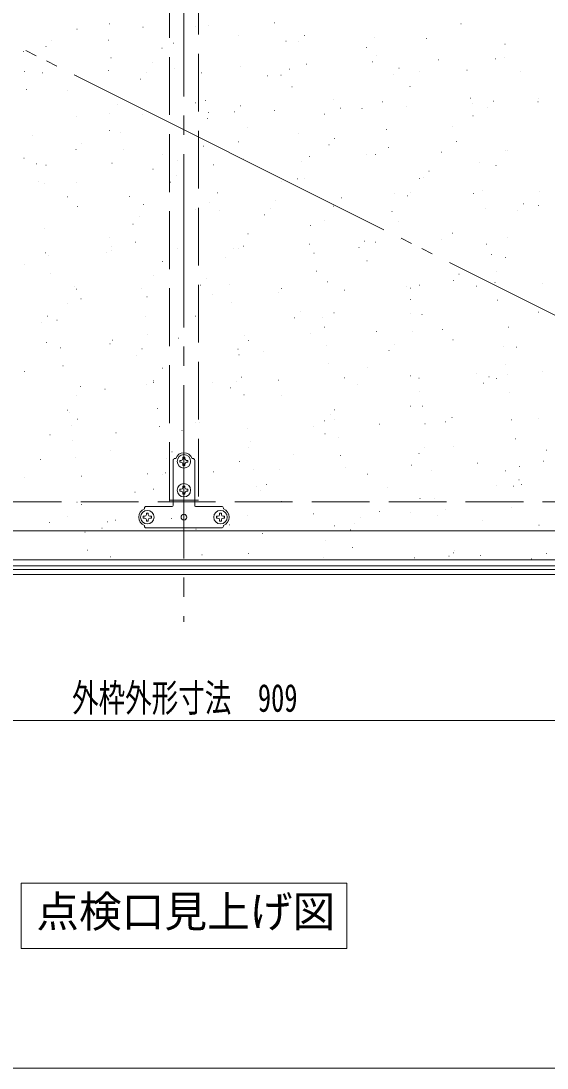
# Model space of a CAD drawing. Units: millimetres, scale not verified. Extents: x -1206 to 1200, y -831 to 831.
# Drawn here: x 133 to 406, y -831 to -287 of the extents above; entities that cross this region are included whole.
import ezdxf
from ezdxf.enums import TextEntityAlignment as Align

# ---------------------------------------------------------------- set-up
doc = ezdxf.new("R2010")
doc.units = ezdxf.units.MM
doc.header["$LTSCALE"] = 10
for name, pattern in [('CHAIN2', [12, 9, -1, 1, -1]), ('DASHED3', [4, 3, -1]), ('LONG_DOUBLE_CHAIN', [21.8, 18, -1, 0.6, -0.6, 0.6, -1])]:
    doc.linetypes.add(name, pattern=pattern)
for name, color, linetype, lineweight in [('0-0_1C', 3, 'Continuous', 9), ('0-1_0', 3, 'Continuous', 9), ('0-2_PARTS_SIN', 4, 'CHAIN2', 9), ('0-3_sunpou', 1, 'Continuous', 9), ('0-5_形材', 4, 'Continuous', 9), ('0-B_SCREW', 2, 'Continuous', 9), ('0-F_zumenwaku', 6, 'Continuous', 9), ('1-3_1', 3, 'Continuous', 9)]:
    doc.layers.add(name, color=color, linetype=linetype, lineweight=lineweight)
doc.layers.add('0-E_moji', color=2, linetype='Continuous')
doc.styles.add('ＭＳ ゴシック', font='')
doc.styles.add('ＭＳ Ｐゴシック', font='')
doc.styles.get('ＭＳ ゴシック').set_extended_font_data('MS Gothic')
doc.styles.get('ＭＳ Ｐゴシック').set_extended_font_data('MS PGothic')

msp = doc.modelspace()

# ---------------------------------------------------------------- linework, layer by layer
at = {"layer": '0-0_1C'}
for p, q in [((667.7, -569.83), (-232.3, -569.83)), ((664.7, -566.83), (-229.3, -566.83)), ((669.7, -571.83), (-234.3, -571.83))]:
    msp.add_line(p, q, dxfattribs=at)
msp.add_lwpolyline([(672.2, -574.33), (-236.8, -574.33), (-236.8, 334.67)], dxfattribs=at)
at = {"layer": '0-1_0'}
for p, q in [((264.85, -287.87), (264.95, -287.87)), ((162.08, -291.23), (162.18, -291.23)), ((178.93, -288.45), (179.03, -288.45)), ((196.34, -290.11), (196.44, -290.11)), ((223.68, -289.64), (223.78, -289.64)), ((230.59, -288.99), (230.69, -288.99)), ((361.61, -288.32), (361.71, -288.32)), ((149.01, -296.88), (149.11, -296.88)), ((178.59, -296.78), (178.69, -296.78)), ((212.19, -298.42), (212.29, -298.42)), ((246.01, -294.22), (246.11, -294.22)), ((270.74, -297.4), (270.84, -297.4)), ((277.4, -297.73), (277.5, -297.73)), ((280.4, -294.45), (280.5, -294.45)), ((316.52, -295.46), (316.62, -295.46)), ((343.58, -295.99), (343.68, -295.99)), ((384.45, -299.01), (384.55, -299.01)), ((134.41, -302.81), (134.51, -302.81)), ((146.01, -300.16), (146.11, -300.16)), ((206.26, -301.08), (206.36, -301.08)), ((312.6, -300.74), (312.7, -300.74)), ((179.8, -306.04), (179.9, -306.04)), ((201.48, -308.58), (201.58, -308.58)), ((281.31, -309.31), (281.41, -309.31)), ((315.56, -308.19), (315.66, -308.19)), ((317.74, -304.72), (317.84, -304.72)), ((349.82, -307.07), (349.92, -307.07)), ((379.68, -306.51), (379.78, -306.51)), ((384.08, -305.95), (384.18, -305.95)), ((134.71, -313.17), (134.81, -313.17)), ((144.27, -313.79), (144.37, -313.79)), ((161.74, -315.44), (161.84, -315.44)), ((178.53, -312.67), (178.63, -312.67)), ((198.01, -313.89), (198.11, -313.89)), ((212.79, -311.55), (212.89, -311.55)), ((226.86, -313.79), (226.96, -313.79)), ((247.05, -310.43), (247.15, -310.43)), ((261.18, -315.43), (261.28, -315.43)), ((268.08, -315.1), (268.18, -315.1)), ((272.64, -311.85), (272.74, -311.85)), ((326.4, -314.74), (326.5, -314.74)), ((329.4, -311.46), (329.5, -311.46)), ((339.93, -313.37), (340.03, -313.37)), ((364.79, -312.47), (364.89, -312.47)), ((392.57, -313), (392.67, -313)), ((195.01, -317.17), (195.11, -317.17)), ((335.15, -320.87), (335.25, -320.87)), ((135.93, -322.43), (136.03, -322.43)), ((156.96, -322.94), (157.06, -322.94)), ((273.86, -321.11), (273.96, -321.11)), ((182.98, -330.19), (183.08, -330.19)), ((223.56, -329.46), (223.66, -329.46)), ((228.76, -328.25), (228.86, -328.25)), ((247.01, -330.89), (247.11, -330.89)), ((295.41, -327.73), (295.51, -327.73)), ((320.92, -328.87), (321.02, -328.87)), ((333.15, -331.12), (333.25, -331.12)), ((366.7, -326.93), (366.8, -326.93)), ((367.41, -330), (367.51, -330)), ((375.4, -331.74), (375.5, -331.74)), ((378.4, -328.46), (378.5, -328.46)), ((401.67, -328.88), (401.77, -328.88)), ((401.75, -327.39), (401.85, -327.39)), ((161.86, -336.72), (161.96, -336.72)), ((178.79, -334.86), (178.89, -334.86)), ((196.12, -335.6), (196.22, -335.6)), ((230.38, -334.48), (230.48, -334.48)), ((244.01, -334.17), (244.11, -334.17)), ((264.63, -333.36), (264.73, -333.36)), ((290.63, -335.23), (290.73, -335.23)), ((298.89, -332.24), (298.99, -332.24)), ((310.18, -332.43), (310.28, -332.43)), ((367.91, -336.18), (368.01, -336.18)), ((229.98, -337.5), (230.08, -337.5)), ((250.88, -342.09), (250.98, -342.09)), ((357.23, -341.75), (357.33, -341.75)), ((139.11, -346.58), (139.21, -346.58)), ((179.03, -343.82), (179.13, -343.82)), ((184.89, -344.64), (184.99, -344.64)), ((277.04, -345.26), (277.14, -345.26)), ((296.01, -347.9), (296.11, -347.9)), ((322.82, -343.32), (322.92, -343.32)), ((164.62, -350.33), (164.72, -350.33)), ((227.79, -351.87), (227.89, -351.87)), ((246.11, -349.59), (246.21, -349.59)), ((293.01, -351.18), (293.11, -351.18)), ((324.04, -352.58), (324.14, -352.58)), ((359.18, -349.44), (359.28, -349.44)), ((134.51, -358.18), (134.61, -358.18)), ((161.62, -353.61), (161.72, -353.61)), ((186.11, -353.9), (186.21, -353.9)), ((206.36, -356.45), (206.46, -356.45)), ((248.78, -358.46), (248.88, -358.46)), ((283.04, -357.34), (283.14, -357.34)), ((312.7, -356.11), (312.8, -356.11)), ((317.29, -356.22), (317.39, -356.22)), ((351.55, -355.1), (351.65, -355.1)), ((384.55, -354.38), (384.65, -354.38)), ((385.81, -353.98), (385.91, -353.98)), ((141.01, -361.03), (141.11, -361.03)), ((146, -361.82), (146.1, -361.82)), ((180.26, -360.7), (180.36, -360.7)), ((201.58, -363.95), (201.68, -363.95)), ((214.52, -359.58), (214.62, -359.58)), ((233.16, -361.65), (233.26, -361.65)), ((278.94, -359.71), (279.04, -359.71)), ((371.09, -360.33), (371.19, -360.33)), ((379.78, -361.88), (379.88, -361.88)), ((213.62, -367.34), (213.72, -367.34)), ((276.79, -368.87), (276.89, -368.87)), ((280.16, -368.97), (280.26, -368.97)), ((340.03, -368.74), (340.13, -368.74)), ((342, -368.18), (342.1, -368.18)), ((345.01, -364.91), (345.11, -364.91)), ((142.23, -370.29), (142.33, -370.29)), ((145.4, -371.3), (145.5, -371.3)), ((161.84, -370.81), (161.94, -370.81)), ((210.61, -370.61), (210.71, -370.61)), ((268.18, -370.47), (268.28, -370.47)), ((373, -374.79), (373.1, -374.79)), ((157.06, -378.31), (157.16, -378.31)), ((189.28, -378.05), (189.38, -378.05)), ((235.06, -376.11), (235.16, -376.11)), ((265.23, -379.9), (265.33, -379.9)), ((299.49, -378.78), (299.59, -378.78)), ((327.22, -376.73), (327.32, -376.73)), ((333.75, -377.66), (333.85, -377.66)), ((335.25, -376.24), (335.35, -376.24)), ((368.01, -376.54), (368.11, -376.54)), ((402.26, -375.42), (402.36, -375.42)), ((162.45, -383.26), (162.55, -383.26)), ((196.71, -382.14), (196.81, -382.14)), ((223.66, -384.83), (223.76, -384.83)), ((230.97, -381.02), (231.07, -381.02)), ((236.28, -385.36), (236.38, -385.36)), ((262.62, -384.34), (262.72, -384.34)), ((295.51, -383.1), (295.61, -383.1)), ((325.79, -385.88), (325.89, -385.88)), ((374.21, -384.04), (374.31, -384.04)), ((391, -385.19), (391.1, -385.19)), ((394.01, -381.91), (394.11, -381.91)), ((401.85, -382.76), (401.95, -382.76)), ((194.4, -388.31), (194.5, -388.31)), ((259.61, -387.62), (259.71, -387.62)), ((290.73, -390.6), (290.83, -390.6)), ((329.12, -391.18), (329.22, -391.18)), ((145.41, -394.44), (145.51, -394.44)), ((191.19, -392.5), (191.29, -392.5)), ((283.34, -393.12), (283.44, -393.12)), ((179.13, -399.19), (179.23, -399.19)), ((192.41, -401.75), (192.51, -401.75)), ((250.98, -397.46), (251.08, -397.46)), ((311.61, -401.35), (311.71, -401.35)), ((317.08, -401.7), (317.18, -401.7)), ((330.34, -400.44), (330.44, -400.44)), ((351.33, -400.58), (351.43, -400.58)), ((357.33, -397.12), (357.43, -397.12)), ((385.59, -399.46), (385.69, -399.46)), ((145.78, -407.3), (145.88, -407.3)), ((177.22, -407.06), (177.32, -407.06)), ((180.04, -406.18), (180.14, -406.18)), ((180.22, -403.78), (180.32, -403.78)), ((214.3, -405.06), (214.4, -405.06)), ((243.4, -405.32), (243.5, -405.32)), ((246.21, -404.96), (246.31, -404.96)), ((248.56, -403.94), (248.66, -403.94)), ((282.82, -402.82), (282.92, -402.82)), ((285.24, -407.57), (285.34, -407.57)), ((308.61, -404.63), (308.71, -404.63)), ((374.79, -402.89), (374.89, -402.89)), ((147.31, -408.89), (147.41, -408.89)), ((206.46, -411.82), (206.56, -411.82)), ((239.46, -409.51), (239.56, -409.51)), ((312.8, -411.48), (312.9, -411.48)), ((377.39, -408.19), (377.49, -408.19)), ((384.65, -409.75), (384.75, -409.75)), ((134.61, -413.55), (134.71, -413.55)), ((148.53, -418.15), (148.63, -418.15)), ((286.46, -416.83), (286.56, -416.83)), ((360.61, -418.36), (360.71, -418.36)), ((379.88, -417.25), (379.98, -417.25)), ((201.68, -419.32), (201.78, -419.32)), ((226.22, -424.06), (226.32, -424.06)), ((229.22, -420.79), (229.32, -420.79)), ((241.37, -423.97), (241.47, -423.97)), ((292.39, -422.32), (292.49, -422.32)), ((340.13, -424.11), (340.23, -424.11)), ((357.61, -421.63), (357.71, -421.63)), ((379.3, -422.65), (379.4, -422.65)), ((403.99, -423.44), (404.09, -423.44)), ((161, -424.75), (161.1, -424.75)), ((161.94, -426.18), (162.04, -426.18)), ((195.59, -425.9), (195.69, -425.9)), ((232.7, -429.04), (232.8, -429.04)), ((266.96, -427.92), (267.06, -427.92)), ((268.28, -425.84), (268.38, -425.84)), ((301.22, -426.8), (301.32, -426.8)), ((333.52, -424.59), (333.62, -424.59)), ((335.48, -425.68), (335.58, -425.68)), ((369.74, -424.56), (369.84, -424.56)), ((157.16, -433.68), (157.26, -433.68)), ((164.18, -431.28), (164.28, -431.28)), ((198.44, -430.16), (198.54, -430.16)), ((242.58, -433.22), (242.68, -433.22)), ((335.35, -431.61), (335.45, -431.61)), ((380.52, -431.9), (380.62, -431.9)), ((146.83, -440.22), (146.93, -440.22)), ((197.49, -440.36), (197.59, -440.36)), ((223.76, -440.2), (223.86, -440.2)), ((278.22, -437.79), (278.32, -437.79)), ((295.61, -438.47), (295.71, -438.47)), ((335.42, -439.04), (335.52, -439.04)), ((341.39, -439.33), (341.49, -439.33)), ((401.95, -438.13), (402.05, -438.13)), ((143.83, -443.5), (143.93, -443.5)), ((151.71, -442.3), (151.81, -442.3)), ((210, -441.76), (210.1, -441.76)), ((275.22, -441.07), (275.32, -441.07)), ((289.64, -440.98), (289.74, -440.98)), ((290.83, -445.97), (290.93, -445.97)), ((386.19, -446), (386.29, -446)), ((198.71, -449.61), (198.81, -449.61)), ((249.15, -450.48), (249.25, -450.48)), ((283.41, -449.36), (283.51, -449.36)), ((317.67, -448.24), (317.77, -448.24)), ((336.64, -448.29), (336.74, -448.29)), ((351.93, -447.12), (352.03, -447.12)), ((146.38, -453.84), (146.48, -453.84)), ((153.61, -456.75), (153.71, -456.75)), ((179.23, -454.56), (179.33, -454.56)), ((180.63, -452.72), (180.73, -452.72)), ((214.89, -451.6), (214.99, -451.6)), ((251.08, -452.83), (251.18, -452.83)), ((291.54, -455.43), (291.64, -455.43)), ((327.22, -454.8), (327.32, -454.8)), ((357.43, -452.49), (357.53, -452.49)), ((383.69, -456.05), (383.79, -456.05)), ((390.39, -456.34), (390.49, -456.34)), ((192.83, -460.51), (192.93, -460.51)), ((195.83, -457.23), (195.93, -457.23)), ((245.76, -457.37), (245.86, -457.37)), ((246.31, -460.33), (246.41, -460.33)), ((259, -458.77), (259.1, -458.77)), ((324.22, -458.08), (324.32, -458.08)), ((154.83, -466.01), (154.93, -466.01)), ((206.56, -467.19), (206.66, -467.19)), ((292.76, -464.69), (292.86, -464.69)), ((312.9, -466.85), (313, -466.85)), ((384.75, -465.12), (384.85, -465.12)), ((134.71, -468.91), (134.81, -468.91)), ((247.67, -471.83), (247.77, -471.83)), ((301, -472.28), (301.1, -472.28)), ((335.26, -471.16), (335.36, -471.16)), ((339.82, -472.45), (339.92, -472.45)), ((369.52, -470.04), (369.62, -470.04)), ((376.22, -471.81), (376.32, -471.81)), ((379.98, -472.62), (380.08, -472.62)), ((385.6, -470.51), (385.7, -470.51)), ((403.78, -468.92), (403.88, -468.92)), ((163.96, -476.76), (164.06, -476.76)), ((176.61, -478.2), (176.71, -478.2)), ((198.22, -475.64), (198.32, -475.64)), ((201.78, -474.69), (201.88, -474.69)), ((201.89, -473.76), (201.99, -473.76)), ((232.48, -474.52), (232.58, -474.52)), ((241.82, -477.51), (241.92, -477.51)), ((244.83, -474.23), (244.93, -474.23)), ((266.74, -473.4), (266.84, -473.4)), ((308, -475.77), (308.1, -475.77)), ((373.21, -475.08), (373.31, -475.08)), ((162.04, -481.55), (162.14, -481.55)), ((248.88, -481.08), (248.98, -481.08)), ((268.38, -481.21), (268.48, -481.21)), ((340.23, -479.48), (340.33, -479.48)), ((386.82, -479.76), (386.92, -479.76)), ((157.26, -489.04), (157.36, -489.04)), ((203.79, -488.22), (203.89, -488.22)), ((295.94, -488.84), (296.04, -488.84)), ((335.45, -486.98), (335.55, -486.98)), ((341.72, -486.9), (341.82, -486.9)), ((158.01, -490.16), (158.11, -490.16)), ((162.44, -493.67), (162.54, -493.67)), ((290.82, -494.52), (290.92, -494.52)), ((293.83, -491.24), (293.93, -491.24)), ((295.71, -493.84), (295.81, -493.84)), ((357, -492.78), (357.1, -492.78)), ((387.92, -494.02), (388.02, -494.02)), ((402.05, -493.5), (402.15, -493.5)), ((159.43, -496.95), (159.53, -496.95)), ((205.01, -497.47), (205.11, -497.47)), ((216.62, -499.62), (216.72, -499.62)), ((223.86, -495.57), (223.96, -495.57)), ((225.61, -495.21), (225.71, -495.21)), ((250.88, -498.5), (250.98, -498.5)), ((285.14, -497.38), (285.24, -497.38)), ((319.4, -496.26), (319.5, -496.26)), ((342.94, -496.15), (343.04, -496.15)), ((353.66, -495.14), (353.76, -495.14)), ((148.11, -501.86), (148.21, -501.86)), ((159.91, -504.61), (160.01, -504.61)), ((182.36, -500.74), (182.46, -500.74)), ((252.06, -505.23), (252.16, -505.23)), ((290.93, -501.34), (291.03, -501.34)), ((297.84, -503.29), (297.94, -503.29)), ((390, -503.91), (390.1, -503.91)), ((179.33, -509.92), (179.43, -509.92)), ((211.43, -510.68), (211.53, -510.68)), ((251.18, -508.2), (251.28, -508.2)), ((342.82, -508.25), (342.92, -508.25)), ((357.53, -507.86), (357.63, -507.86)), ((406, -509.79), (406.1, -509.79)), ((143.22, -514.64), (143.32, -514.64)), ((161.13, -513.87), (161.23, -513.87)), ((208.43, -513.95), (208.53, -513.95)), ((246.41, -515.7), (246.51, -515.7)), ((274.61, -512.22), (274.71, -512.22)), ((299.06, -512.55), (299.16, -512.55)), ((339.82, -511.52), (339.92, -511.52)), ((370.11, -516.58), (370.21, -516.58)), ((404.37, -515.46), (404.47, -515.46)), ((208.19, -521.62), (208.29, -521.62)), ((233.08, -521.06), (233.18, -521.06)), ((253.97, -519.69), (254.07, -519.69)), ((267.33, -519.94), (267.43, -519.94)), ((301.59, -518.82), (301.69, -518.82)), ((335.85, -517.7), (335.95, -517.7)), ((346.12, -520.3), (346.22, -520.3)), ((384.85, -520.49), (384.95, -520.49)), ((391.9, -518.37), (392, -518.37)), ((134.81, -524.28), (134.91, -524.28)), ((164.56, -523.3), (164.66, -523.3)), ((198.82, -522.18), (198.92, -522.18)), ((206.66, -522.56), (206.76, -522.56)), ((313, -522.22), (313.1, -522.22)), ((391.82, -525.25), (391.92, -525.25)), ((192.21, -531.65), (192.31, -531.65)), ((201.89, -530.05), (201.99, -530.05)), ((255.19, -528.94), (255.29, -528.94)), ((257.43, -530.96), (257.53, -530.96)), ((260.43, -527.68), (260.53, -527.68)), ((323.6, -529.22), (323.7, -529.22)), ((380.08, -527.99), (380.18, -527.99)), ((388.82, -528.53), (388.92, -528.53)), ((393.12, -527.62), (393.22, -527.62)), ((162.14, -536.92), (162.24, -536.92)), ((164.31, -538.02), (164.41, -538.02)), ((210.09, -536.08), (210.19, -536.08)), ((268.48, -536.57), (268.58, -536.57)), ((302.24, -536.7), (302.34, -536.7)), ((340.33, -534.85), (340.43, -534.85)), ((348.02, -534.76), (348.12, -534.76)), ((284.92, -542.86), (285.02, -542.86)), ((319.18, -541.74), (319.28, -541.74)), ((335.55, -542.35), (335.65, -542.35)), ((353.44, -540.62), (353.54, -540.62)), ((387.7, -539.5), (387.8, -539.5)), ((147.89, -547.34), (147.99, -547.34)), ((157.36, -544.41), (157.46, -544.41)), ((178.04, -547.12), (178.14, -547.12)), ((182.15, -546.22), (182.25, -546.22)), ((211.31, -545.33), (211.41, -545.33)), ((216.4, -545.1), (216.5, -545.1)), ((241.21, -548.66), (241.31, -548.66)), ((250.66, -543.98), (250.76, -543.98)), ((295.81, -549.21), (295.91, -549.21)), ((306.43, -547.97), (306.53, -547.97)), ((309.43, -544.69), (309.53, -544.69)), ((349.24, -544.01), (349.34, -544.01)), ((372.6, -546.23), (372.7, -546.23)), ((402.15, -548.87), (402.25, -548.87)), ((166.21, -552.47), (166.31, -552.47)), ((175.04, -550.4), (175.14, -550.4)), ((223.96, -550.93), (224.06, -550.93)), ((258.37, -553.09), (258.47, -553.09)), ((304.14, -551.15), (304.24, -551.15)), ((396.3, -551.77), (396.4, -551.77)), ((291.03, -556.7), (291.13, -556.7)), ((167.43, -561.73), (167.53, -561.73)), ((179.44, -565.29), (179.54, -565.29)), ((227.04, -564.13), (227.14, -564.13)), ((251.29, -563.57), (251.39, -563.57)), ((290.21, -565.66), (290.31, -565.66)), ((305.36, -560.41), (305.46, -560.41)), ((355.43, -564.97), (355.53, -564.97)), ((357.63, -563.23), (357.73, -563.23)), ((358.43, -561.7), (358.53, -561.7)), ((371.84, -564.6), (371.94, -564.6)), ((406.1, -563.48), (406.2, -563.48)), ((337.58, -565.72), (337.68, -565.72)), ((398.2, -566.23), (398.3, -566.23))]:
    msp.add_line(p, q, dxfattribs=at)
at = {"layer": '0-1_0', "color": 6}
for p, q in [((212.1, -515.13), (212.1, -538.53)), ((213.46, -514.13), (213.1, -514.13)), ((222.3, -514.13), (221.94, -514.13)), ((223.3, -515.13), (223.3, -538.53)), ((197.2, -540.03), (197.2, -540.39)), ((211.6, -539.03), (198.2, -539.03)), ((223.8, -539.03), (237.2, -539.03)), ((238.2, -540.03), (238.2, -540.29)), ((197.2, -548.88), (197.2, -549.23)), ((238.2, -548.88), (238.2, -549.23)), ((198.2, -550.23), (237.2, -550.23))]:
    msp.add_line(p, q, dxfattribs=at)
at = {"layer": '0-1_0', "color": 7, "linetype": 'LONG_DOUBLE_CHAIN'}
msp.add_lwpolyline([(664.7, 327.17), (-229.3, -119.83), (664.7, -566.83)], dxfattribs=at)
at = {"layer": '0-1_0'}
msp.add_lwpolyline([(-229.3, -566.83), (664.7, -566.83), (664.7, -140.03), (603.72, -134.88), (-229.3, -119.83)], close=True, dxfattribs=at)
at = {"layer": '0-1_0', "color": 6}
msp.add_circle((217.7, -544.63), 1.5, dxfattribs=at)
for centre, radius, start, end in [((217.7, -515.63), 4.5, 19.4712, 160.5288), ((213.1, -515.13), 1, 90, 180), ((222.3, -515.13), 1, 0, 90), ((198.7, -544.63), 4.5, 109.4712, 250.5288), ((198.2, -540.03), 1, 90, 180), ((211.6, -538.53), 0.5, 270, 0), ((223.8, -538.53), 0.5, 180, 270), ((237.2, -540.03), 1, 0, 90), ((236.7, -544.63), 4.5, 289.4712, 70.5288), ((198.2, -549.23), 1, 180, 270), ((237.2, -549.23), 1, 270, 0)]:
    msp.add_arc(centre, radius, start, end, dxfattribs=at)
at = {"layer": '0-2_PARTS_SIN'}
msp.add_line((217.7, 363.96), (217.7, -599), dxfattribs=at)
at = {"layer": '0-3_sunpou'}
msp.add_line((666.2, -650.26), (-230.8, -650.26), dxfattribs=at)
at = {"layer": '0-5_形材', "linetype": 'DASHED3'}
for points in [[(-214.2, 312.07), (649.6, 312.07), (649.6, -551.73), (-214.2, -551.73)], [(210.2, -535.73), (210.2, 296.07), (225.2, 296.07), (225.2, -535.73)], [(-158.7, -551.73), (594.1, -551.73), (594.1, -536.73), (-158.7, -536.73)]]:
    msp.add_lwpolyline(points, close=True, dxfattribs=at)
at = {"layer": '0-B_SCREW', "color": 5}
for p, q in [((216.32, -515.13), (215.6, -515.13)), ((215.6, -515.13), (215.6, -516.13)), ((215.6, -516.13), (216.32, -516.13)), ((217.2, -513.53), (217.2, -514.26)), ((218.2, -513.53), (217.2, -513.53)), ((218.2, -514.26), (218.2, -513.53)), ((219.8, -515.13), (219.07, -515.13)), ((219.07, -516.13), (219.8, -516.13)), ((219.8, -516.13), (219.8, -515.13)), ((217.2, -517.01), (217.2, -517.73)), ((217.2, -517.73), (218.2, -517.73)), ((218.2, -517.73), (218.2, -517.01)), ((216.32, -530.13), (215.6, -530.13)), ((215.6, -530.13), (215.6, -531.13)), ((215.6, -531.13), (216.32, -531.13)), ((217.2, -528.53), (217.2, -529.26)), ((218.2, -528.53), (217.2, -528.53)), ((217.2, -532.01), (217.2, -532.73)), ((217.2, -532.73), (218.2, -532.73)), ((218.2, -529.26), (218.2, -528.53)), ((218.2, -532.73), (218.2, -532.01)), ((219.8, -530.13), (219.07, -530.13)), ((219.07, -531.13), (219.8, -531.13)), ((219.8, -531.13), (219.8, -530.13)), ((198.2, -542.53), (198.2, -543.26)), ((199.2, -542.53), (198.2, -542.53)), ((199.2, -543.26), (199.2, -542.53)), ((236.2, -542.53), (236.2, -543.26)), ((237.2, -542.53), (236.2, -542.53)), ((237.2, -543.26), (237.2, -542.53)), ((197.32, -544.13), (196.6, -544.13)), ((196.6, -544.13), (196.6, -545.13)), ((196.6, -545.13), (197.32, -545.13)), ((198.2, -546.01), (198.2, -546.73)), ((198.2, -546.73), (199.2, -546.73)), ((199.2, -546.73), (199.2, -546.01)), ((200.8, -544.13), (200.07, -544.13)), ((200.07, -545.13), (200.8, -545.13)), ((200.8, -545.13), (200.8, -544.13)), ((235.32, -544.13), (234.6, -544.13)), ((234.6, -544.13), (234.6, -545.13)), ((234.6, -545.13), (235.32, -545.13)), ((236.2, -546.01), (236.2, -546.73)), ((236.2, -546.73), (237.2, -546.73)), ((237.2, -546.73), (237.2, -546.01)), ((238.8, -544.13), (238.07, -544.13)), ((238.07, -545.13), (238.8, -545.13)), ((238.8, -545.13), (238.8, -544.13))]:
    msp.add_line(p, q, dxfattribs=at)
for centre in [(217.7, -515.63), (217.7, -530.63), (198.7, -544.63), (236.7, -544.63)]:
    msp.add_circle(centre, 3.5, dxfattribs=at)
for centre, start, end in [((216.32, -514.26), 270, 0), ((216.32, -517.01), 0, 90), ((219.07, -514.26), 180, 270), ((219.07, -517.01), 90, 180), ((216.32, -529.26), 270, 0), ((216.32, -532.01), 0, 90), ((219.07, -529.26), 180, 270), ((219.07, -532.01), 90, 180), ((197.32, -543.26), 270, 0), ((200.07, -543.26), 180, 270), ((235.32, -543.26), 270, 0), ((238.07, -543.26), 180, 270), ((197.32, -546.01), 0, 90), ((200.07, -546.01), 90, 180), ((235.32, -546.01), 0, 90), ((238.07, -546.01), 90, 180)]:
    msp.add_arc(centre, 0.875, start, end, dxfattribs=at)
at = {"layer": '0-F_zumenwaku'}
msp.add_lwpolyline([(-1199.88, -830.78), (1200.12, -830.78), (1200.12, 831.22), (-1199.88, 831.22)], close=True, dxfattribs=at)
at = {"layer": '1-3_1'}
msp.add_lwpolyline([(133.11, -734.81), (302.28, -734.81), (302.28, -768.71), (133.11, -768.71)], close=True, dxfattribs=at)

# ---------------------------------------------------------------- texts
at = {"layer": '0-3_sunpou', "color": 2, "style": 'ＭＳ ゴシック', "width": 0.7}
msp.add_text('外枠外形寸法\u3000909', height=14.44, dxfattribs=at).set_placement((159.6, -650.04), align=Align.BOTTOM_LEFT)
at = {"layer": '0-E_moji', "style": 'ＭＳ Ｐゴシック'}
msp.add_text('点検口見上げ図', height=16.27, dxfattribs=at).set_placement((140.98, -762.47), align=Align.BOTTOM_LEFT)

doc.saveas('drawing.dxf')
